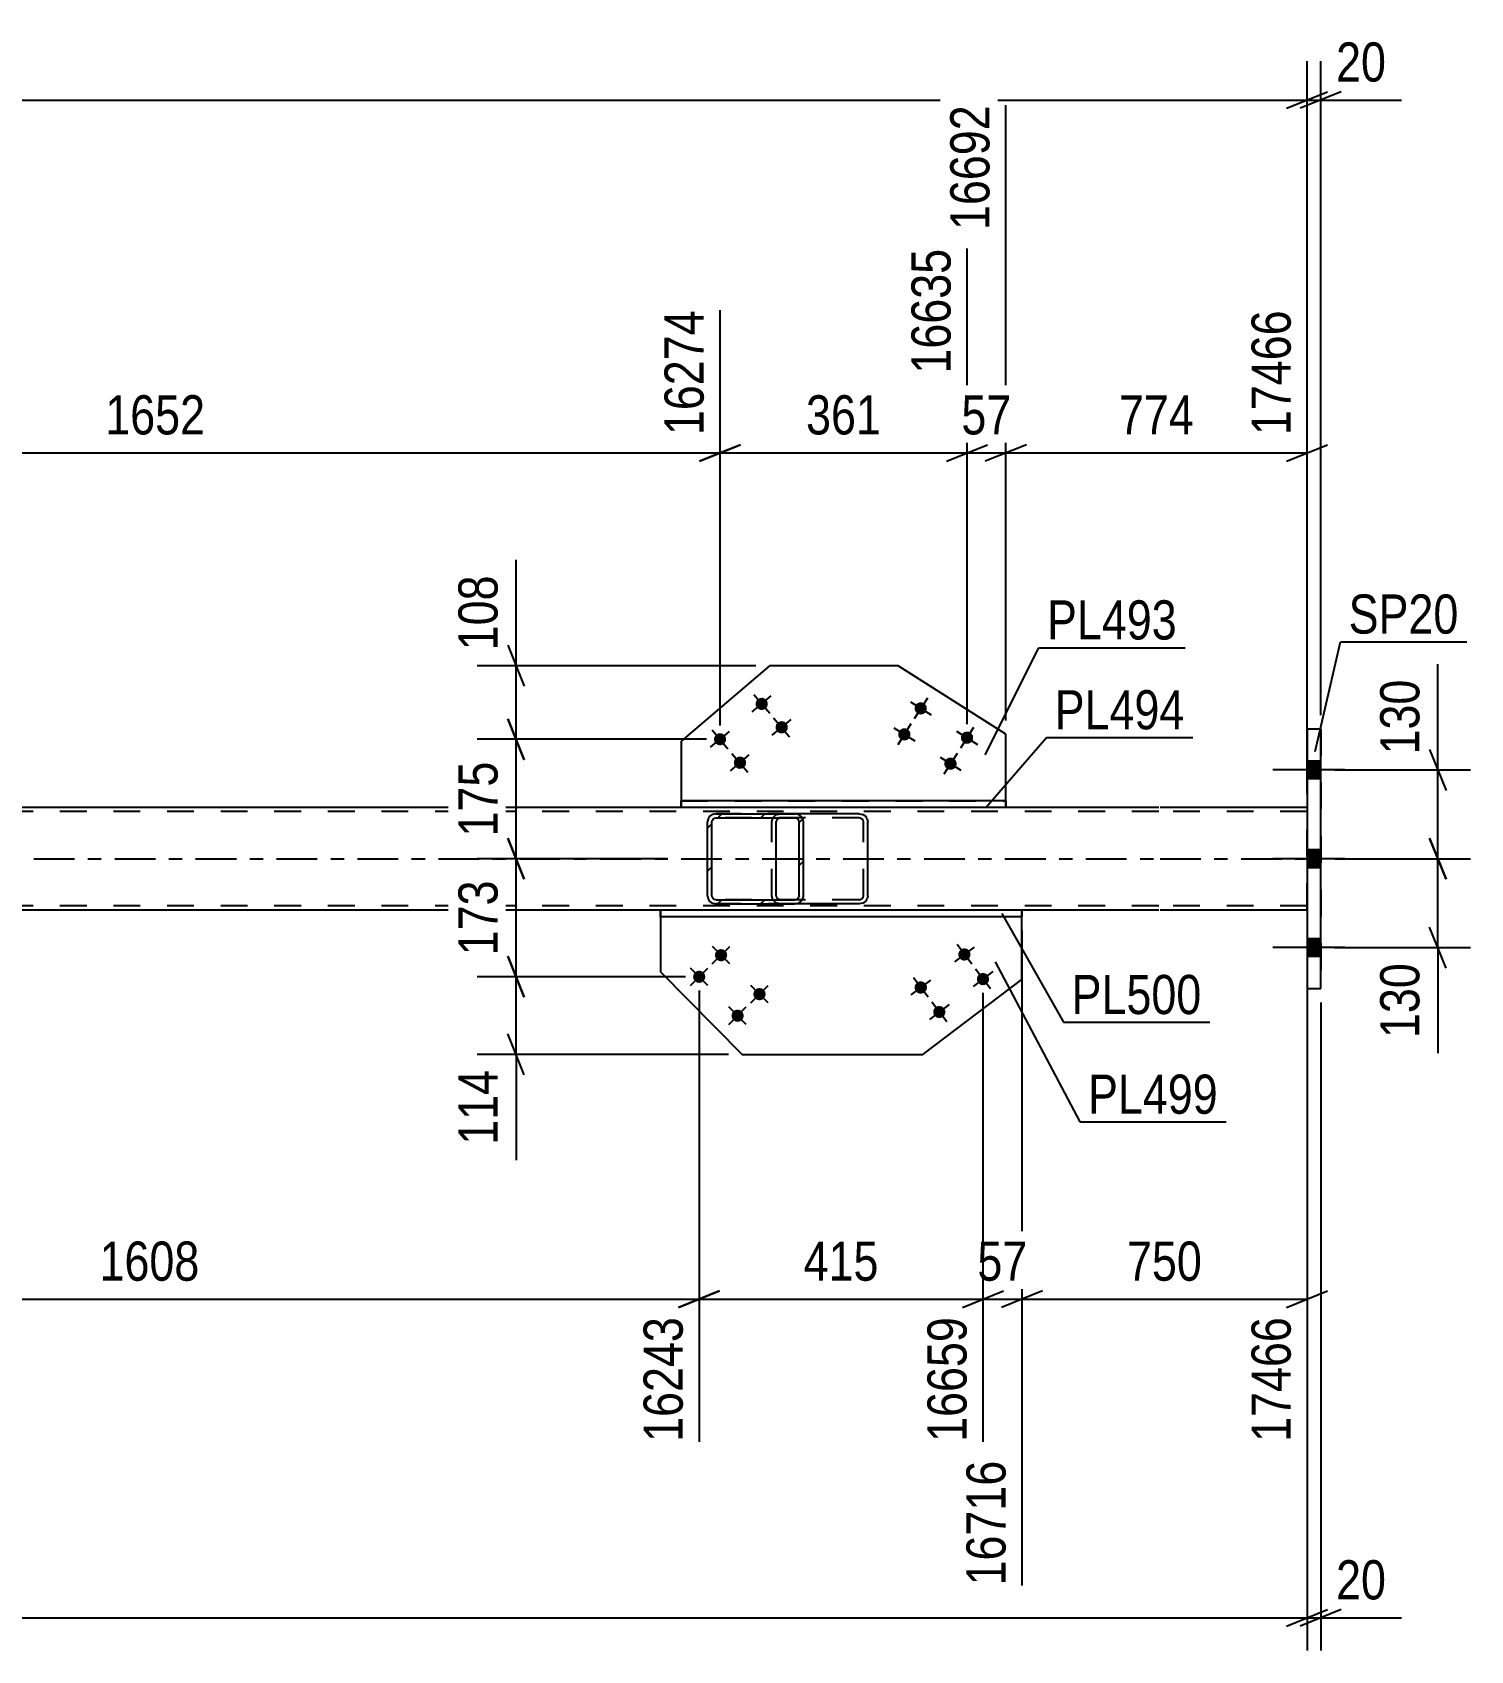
# Model space of a CAD drawing. Header units: millimetres. Extents: x 0 to 1189, y 0 to 841.
# Drawn here: x 925.1 to 1030.2, y 290.3 to 408.6 of the extents above; entities that cross this region are included whole.
import ezdxf

# ---------------------------------------------------------------- set-up
doc = ezdxf.new("R2010")
doc.units = ezdxf.units.MM
doc.linetypes.add('DXK_LINE_DOT2', pattern=[3.9198, 1.9599, -1.9599])
doc.linetypes.add('DXK_LINE_DOT3', pattern=[5.9187, 2.979, -0.9799, 0.9799, -0.9799])
doc.styles.add('Arial Narrow', font='ARIALN.TTF', dxfattribs={"height": 0.2})

# ---------------------------------------------------------------- blocks, each defined once
blk = doc.blocks.new('Part-570385304-6988 - 6842')
at = {"linetype": 'Continuous'}
h = blk.add_hatch(dxfattribs=at)
h.set_pattern_fill('', scale=0.7, style=0, pattern_type=0)
h.set_pattern_definition([(45, (981.4014, 351.1297), (-1.57154, 1.57154), [])])
h.paths.add_polyline_path([(981.45, 350.9), (981.4, 351.13), (981.26, 351.32), (981.06, 351.45), (980.81, 351.5), (975.06, 351.5), (974.82, 351.45), (974.61, 351.32), (974.48, 351.13), (974.43, 350.9), (974.43, 345.5), (974.48, 345.27), (974.61, 345.08), (974.82, 344.95), (975.06, 344.9), (980.81, 344.9), (981.06, 344.95), (981.26, 345.08), (981.4, 345.27), (981.45, 345.5)])
h.paths.add_polyline_path([(981.11, 345.39), (981.04, 345.29), (980.93, 345.22), (980.81, 345.2), (975.06, 345.2), (974.94, 345.22), (974.84, 345.29), (974.77, 345.39), (974.75, 345.5), (974.75, 350.9), (974.77, 351.01), (974.84, 351.11), (974.94, 351.18), (975.06, 351.2), (980.81, 351.2), (980.93, 351.18), (981.04, 351.11), (981.11, 351.01), (981.13, 350.9), (981.13, 345.5)])
at = {"color": 2, "linetype": 'Continuous'}
for p, q in [((974.48, 351.13), (974.43, 350.9)), ((974.43, 345.5), (974.43, 350.9)), ((974.75, 350.9), (974.77, 351.01)), ((974.75, 345.5), (974.75, 350.9)), ((974.77, 351.01), (974.84, 351.11)), ((975.06, 351.5), (974.82, 351.45)), ((974.84, 351.11), (974.94, 351.18)), ((974.94, 351.18), (975.06, 351.2)), ((975.06, 351.5), (980.81, 351.5)), ((975.06, 351.2), (980.81, 351.2)), ((979.48, 351.01), (979.46, 350.9)), ((979.46, 345.5), (979.46, 350.9)), ((979.55, 351.11), (979.48, 351.01)), ((979.65, 351.18), (979.55, 351.11)), ((979.78, 351.2), (979.65, 351.18)), ((985.52, 351.5), (980.81, 351.5)), ((981.06, 351.45), (980.81, 351.5)), ((980.81, 351.2), (980.93, 351.18)), ((980.93, 351.18), (981.04, 351.11)), ((981.04, 351.11), (981.11, 351.01)), ((981.11, 351.01), (981.13, 350.9)), ((981.13, 345.5), (981.13, 350.9)), ((981.45, 350.9), (981.4, 351.13)), ((981.45, 345.5), (981.45, 350.9)), ((985.52, 351.5), (985.77, 351.45)), ((986.11, 351.13), (986.16, 350.9)), ((986.16, 345.5), (986.16, 350.9)), ((974.43, 345.5), (974.48, 345.27)), ((974.77, 345.39), (974.75, 345.5)), ((974.84, 345.29), (974.77, 345.39)), ((974.82, 344.95), (975.06, 344.9)), ((974.94, 345.22), (974.84, 345.29)), ((975.06, 345.2), (974.94, 345.22)), ((975.06, 345.2), (980.81, 345.2)), ((975.06, 344.9), (980.81, 344.9)), ((979.46, 345.5), (979.48, 345.39)), ((979.48, 345.39), (979.55, 345.29)), ((979.55, 345.29), (979.65, 345.22)), ((979.65, 345.22), (979.78, 345.2)), ((980.93, 345.22), (980.81, 345.2)), ((980.81, 344.9), (981.06, 344.95)), ((985.52, 344.9), (980.81, 344.9)), ((981.04, 345.29), (980.93, 345.22)), ((981.11, 345.39), (981.04, 345.29)), ((981.13, 345.5), (981.11, 345.39)), ((981.4, 345.27), (981.45, 345.5)), ((985.77, 344.95), (985.52, 344.9)), ((986.16, 345.5), (986.11, 345.27))]:
    blk.add_line(p, q, dxfattribs=at)
at = {"color": 7, "linetype": 'DXK_LINE_DOT2'}
for p, q in [((980.81, 351.5), (975.06, 351.5)), ((985.52, 351.2), (975.06, 351.2)), ((979.14, 350.9), (979.19, 351.13)), ((979.14, 345.5), (979.14, 350.9)), ((979.53, 351.45), (979.78, 351.5)), ((985.65, 351.18), (985.52, 351.2)), ((985.75, 351.11), (985.65, 351.18)), ((985.82, 351.01), (985.75, 351.11)), ((985.84, 350.9), (985.82, 351.01)), ((985.84, 345.5), (985.84, 350.9)), ((985.52, 345.2), (975.06, 345.2)), ((980.81, 344.9), (975.06, 344.9)), ((979.19, 345.27), (979.14, 345.5)), ((979.78, 344.9), (979.53, 344.95)), ((985.52, 345.2), (985.65, 345.22)), ((985.65, 345.22), (985.75, 345.29)), ((985.75, 345.29), (985.82, 345.39)), ((985.82, 345.39), (985.84, 345.5))]:
    blk.add_line(p, q, dxfattribs=at)
at = {"color": 2, "linetype": 'Continuous'}
for centre, start, end in [((975.04, 350.87), 110.7583, 155.68), ((980.84, 350.87), 24.32, 69.2417), ((985.55, 350.87), 24.32, 69.2417), ((975.04, 345.53), 204.32, 249.2417), ((980.84, 345.53), 290.7583, 335.68), ((985.55, 345.53), 290.7583, 335.68)]:
    blk.add_arc(centre, 0.621, start, end, dxfattribs=at)
at = {"color": 7, "linetype": 'DXK_LINE_DOT2'}
for centre, start, end in [((979.75, 350.87), 110.7583, 155.68), ((979.75, 345.53), 204.32, 249.2417)]:
    blk.add_arc(centre, 0.621, start, end, dxfattribs=at)
blk = doc.blocks.new('Part-570385304-6853 - 6842')
at = {"color": 2, "linetype": 'Continuous'}
for p, q in [((978.97, 362.32), (972.5, 356.81)), ((988.38, 362.32), (978.97, 362.32)), ((996.25, 357.32), (988.38, 362.32)), ((972.5, 356.81), (972.5, 352.45)), ((996.25, 352.45), (996.25, 357.32))]:
    blk.add_line(p, q, dxfattribs=at)
at = {"color": 7, "linetype": 'DXK_LINE_DOT2'}
blk.add_line((972.5, 352.45), (996.25, 352.45), dxfattribs=at)
blk = doc.blocks.new('Bolt-570385304-6846 - 6842')
at = {"linetype": 'Continuous'}
for points in [[(1019.28, 354.05), (1019.28, 355.35), (1018.28, 355.35), (1018.28, 354.05)], [(1019.28, 354.05), (1019.28, 355.35), (1018.28, 355.35), (1018.28, 354.05)], [(1019.28, 354.05), (1019.28, 355.35), (1018.28, 355.35), (1018.28, 354.05)], [(1019.28, 347.55), (1019.28, 348.85), (1018.28, 348.85), (1018.28, 347.55)], [(1019.28, 347.55), (1019.28, 348.85), (1018.28, 348.85), (1018.28, 347.55)], [(1019.28, 341.05), (1019.28, 342.35), (1018.28, 342.35), (1018.28, 341.05)], [(1019.28, 341.05), (1019.28, 342.35), (1018.28, 342.35), (1018.28, 341.05)], [(1019.28, 341.05), (1019.28, 342.35), (1018.28, 342.35), (1018.28, 341.05)]]:
    blk.add_hatch(color=1, dxfattribs=at).paths.add_polyline_path(points)
at = {"color": 1, "linetype": 'Continuous'}
for p, q in [((1019.28, 355.35), (1018.28, 355.35)), ((1019.28, 355.35), (1018.28, 355.35)), ((1019.28, 355.35), (1018.28, 355.35)), ((1021.03, 354.7), (1015.78, 354.7)), ((1021.03, 354.7), (1015.78, 354.7)), ((1021.03, 354.7), (1015.78, 354.7)), ((1019.28, 354.05), (1018.28, 354.05)), ((1019.28, 354.05), (1018.28, 354.05)), ((1019.28, 354.05), (1018.28, 354.05)), ((1021.03, 348.2), (1015.78, 348.2)), ((1021.03, 348.2), (1015.78, 348.2)), ((1019.28, 348.85), (1018.28, 348.85)), ((1019.28, 348.85), (1018.28, 348.85)), ((1019.28, 347.55), (1018.28, 347.55)), ((1019.28, 347.55), (1018.28, 347.55)), ((1019.28, 342.35), (1018.28, 342.35)), ((1019.28, 342.35), (1018.28, 342.35)), ((1019.28, 342.35), (1018.28, 342.35)), ((1021.03, 341.7), (1015.78, 341.7)), ((1021.03, 341.7), (1015.78, 341.7)), ((1021.03, 341.7), (1015.78, 341.7)), ((1019.28, 341.05), (1018.28, 341.05)), ((1019.28, 341.05), (1018.28, 341.05)), ((1019.28, 341.05), (1018.28, 341.05))]:
    blk.add_line(p, q, dxfattribs=at)
blk = doc.blocks.new('Part-570385304-7007 - 6842')
at = {"color": 7, "linetype": 'DXK_LINE_DOT2'}
for p, q in [((1007.43, 351.65), (161.65, 351.65)), ((996.25, 351.95), (972.5, 351.95)), ((1018.28, 351.65), (1007.53, 351.65)), ((1018.28, 344.45), (1018.28, 351.95)), ((1018.28, 351.95), (1018.28, 351.95)), ((1018.28, 351.95), (1018.28, 344.45)), ((1018.28, 351.95), (1018.28, 351.95)), ((1018.28, 351.65), (1018.28, 351.65)), ((1007.43, 344.75), (161.65, 344.75)), ((997.43, 344.45), (971, 344.45)), ((1018.28, 344.75), (1007.53, 344.75)), ((1018.28, 344.75), (1018.28, 344.75)), ((1018.28, 344.45), (1018.28, 344.45)), ((1018.28, 344.45), (1018.28, 344.45))]:
    blk.add_line(p, q, dxfattribs=at)
at = {"color": 2, "linetype": 'Continuous'}
for p, q in [((972.5, 351.95), (892.75, 351.95)), ((1007.43, 351.95), (996.25, 351.95)), ((1018.28, 351.95), (1007.53, 351.95)), ((971, 344.45), (893.42, 344.45)), ((1007.43, 344.45), (997.43, 344.45)), ((1018.28, 344.45), (1007.53, 344.45))]:
    blk.add_line(p, q, dxfattribs=at)
at = {"color": 7, "linetype": 'DXK_LINE_DOT3'}
for p, q in [((161.65, 348.2), (1007.43, 348.2)), ((1007.53, 348.2), (1018.28, 348.2))]:
    blk.add_line(p, q, dxfattribs=at)
blk = doc.blocks.new('Part-570385304-7012 - 6842')
at = {"color": 2, "linetype": 'Continuous'}
for p, q in [((1018.28, 357.7), (1018.28, 357.7)), ((1018.28, 357.7), (1019.28, 357.7)), ((1018.28, 357.7), (1018.28, 338.7)), ((1019.28, 338.7), (1019.28, 357.7)), ((1018.28, 338.7), (1018.28, 338.7)), ((1018.28, 338.7), (1019.28, 338.7))]:
    blk.add_line(p, q, dxfattribs=at)
at = {"color": 7, "linetype": 'DXK_LINE_DOT2'}
for p, q in [((1018.28, 357.7), (1018.28, 338.7)), ((1019.28, 357.7), (1019.28, 357.7)), ((1019.28, 357.7), (1019.28, 338.7)), ((1019.28, 338.7), (1019.28, 338.7))]:
    blk.add_line(p, q, dxfattribs=at)
blk = doc.blocks.new('Part-570385304-6893 - 6842')
at = {"color": 2, "linetype": 'Continuous'}
for p, q in [((971, 343.95), (971, 339.94)), ((997.43, 339.36), (997.43, 343.95)), ((971, 339.94), (976.97, 333.89)), ((990.19, 333.89), (997.43, 339.36)), ((976.97, 333.89), (990.19, 333.89))]:
    blk.add_line(p, q, dxfattribs=at)
at = {"color": 7, "linetype": 'DXK_LINE_DOT2'}
blk.add_line((997.43, 343.95), (971, 343.95), dxfattribs=at)
blk = doc.blocks.new('Part-570385304-7065 - 6842')
at = {"color": 2, "linetype": 'Continuous'}
for p, q in [((997.43, 344.45), (971, 344.45)), ((971, 344.45), (971, 344.45)), ((971, 343.95), (971, 344.45)), ((997.43, 344.45), (997.43, 344.45)), ((997.43, 344.45), (997.43, 343.95)), ((997.43, 343.95), (971, 343.95)), ((971, 343.95), (971, 343.95)), ((997.43, 343.95), (997.43, 343.95))]:
    blk.add_line(p, q, dxfattribs=at)
at = {"color": 7, "linetype": 'DXK_LINE_DOT2'}
for p, q in [((997.43, 344.45), (971, 344.45)), ((971, 344.45), (971, 343.95)), ((997.43, 343.95), (997.43, 344.45)), ((997.43, 343.95), (971, 343.95))]:
    blk.add_line(p, q, dxfattribs=at)
blk = doc.blocks.new('Bolt-570385304-7189 - 6842')
at = {"linetype": 'Continuous'}
for points in [[(990.41, 358.96, -1), (989.65, 359.44, -1)], [(989.21, 357.06, -1), (988.45, 357.54, -1)], [(993.79, 356.81, -1), (993.03, 357.3, -1)], [(992.58, 354.91, -1), (991.82, 355.4, -1)]]:
    blk.add_hatch(color=1, dxfattribs=at).paths.add_polyline_path(points)
at = {"color": 1, "linetype": 'Continuous'}
for p, q in [((990.52, 359.96), (989.55, 358.44)), ((989.27, 359.68), (990.79, 358.72)), ((988.07, 357.78), (989.59, 356.82)), ((989.31, 358.06), (988.34, 356.54)), ((992.65, 357.54), (994.17, 356.57)), ((993.89, 357.81), (992.93, 356.29)), ((991.44, 355.64), (992.96, 354.67)), ((992.69, 355.91), (991.72, 354.39))]:
    blk.add_line(p, q, dxfattribs=at)
blk = doc.blocks.new('Part-570385304-7100 - 6842')
at = {"color": 2, "linetype": 'Continuous'}
for p, q in [((972.5, 351.95), (972.5, 352.45)), ((972.5, 352.45), (972.5, 352.45)), ((996.25, 352.45), (972.5, 352.45)), ((972.5, 351.95), (972.5, 351.95)), ((996.25, 351.95), (972.5, 351.95)), ((996.25, 352.45), (996.25, 351.95))]:
    blk.add_line(p, q, dxfattribs=at)
at = {"color": 7, "linetype": 'DXK_LINE_DOT2'}
for p, q in [((972.5, 352.45), (972.5, 351.95)), ((996.25, 352.45), (996.25, 352.45)), ((996.25, 351.95), (996.25, 352.45)), ((996.25, 351.95), (996.25, 351.95))]:
    blk.add_line(p, q, dxfattribs=at)
blk = doc.blocks.new('Bolt-570385304-7188 - 6842')
at = {"linetype": 'Continuous'}
for points in [[(978.74, 359.82, -1), (978.05, 359.24, -1)], [(980.2, 358.11, -1), (979.51, 357.53, -1)], [(975.69, 357.23, -1), (975.01, 356.65, -1)], [(977.15, 355.52, -1), (976.47, 354.93, -1)]]:
    blk.add_hatch(color=1, dxfattribs=at).paths.add_polyline_path(points)
at = {"color": 1, "linetype": 'Continuous'}
for p, q in [((977.71, 358.95), (979.08, 360.12)), ((977.81, 360.22), (978.98, 358.85)), ((974.66, 356.36), (976.03, 357.52)), ((974.77, 357.63), (975.93, 356.25)), ((979.17, 357.24), (980.54, 358.4)), ((979.27, 358.5), (980.44, 357.13)), ((976.12, 354.64), (977.49, 355.81)), ((976.22, 355.91), (977.39, 354.54))]:
    blk.add_line(p, q, dxfattribs=at)
blk = doc.blocks.new('Bolt-570385304-7207 - 6842')
at = {"linetype": 'Continuous'}
for points in [[(992.86, 340.93, -1), (993.58, 341.47, -1)], [(994.22, 339.13, -1), (994.94, 339.67, -1)], [(989.67, 338.51, -1), (990.39, 339.06, -1)], [(991.03, 336.72, -1), (991.74, 337.26, -1)]]:
    blk.add_hatch(color=1, dxfattribs=at).paths.add_polyline_path(points)
at = {"color": 1, "linetype": 'Continuous'}
for p, q in [((993.94, 341.74), (992.5, 340.66)), ((993.76, 340.48), (992.68, 341.92)), ((995.29, 339.95), (993.86, 338.86)), ((995.12, 338.69), (994.03, 340.12)), ((990.75, 339.33), (989.31, 338.24)), ((990.57, 338.07), (989.49, 339.5)), ((992.1, 337.53), (990.67, 336.45)), ((991.93, 336.27), (990.84, 337.71))]:
    blk.add_line(p, q, dxfattribs=at)
blk = doc.blocks.new('Bolt-570385304-7208 - 6842')
at = {"linetype": 'Continuous'}
for points in [[(975.11, 341.47, -1), (975.74, 340.83, -1)], [(973.51, 339.89, -1), (974.14, 339.25, -1)], [(977.92, 338.62, -1), (978.55, 337.98, -1)], [(976.32, 337.04, -1), (976.95, 336.4, -1)]]:
    blk.add_hatch(color=1, dxfattribs=at).paths.add_polyline_path(points)
at = {"color": 1, "linetype": 'Continuous'}
for p, q in [((974.78, 340.52), (976.07, 341.78)), ((976.06, 340.51), (974.79, 341.79)), ((973.18, 338.94), (974.46, 340.2)), ((974.46, 338.93), (973.19, 340.21)), ((977.59, 337.67), (978.87, 338.94)), ((978.87, 337.66), (977.6, 338.94)), ((975.99, 336.09), (977.27, 337.36)), ((977.26, 336.08), (976, 337.36))]:
    blk.add_line(p, q, dxfattribs=at)
blk = doc.blocks.new('StraightDimension-570385304-17358 - 6842')
at = {"color": 7, "linetype": 'Continuous'}
for p, q in [((993.41, 358.05), (993.41, 392.83)), ((975.35, 357.94), (975.35, 388.33)), ((976.85, 378.49), (973.85, 377.29)), ((975.35, 377.89), (993.41, 377.89)), ((991.91, 377.29), (994.91, 378.49))]:
    blk.add_line(p, q, dxfattribs=at)
at = {"color": 0, "linetype": 'Continuous'}
blk.add_wipeout([(992.81, 393.43), (988.61, 393.43), (988.61, 383.09), (992.81, 383.09)], dxfattribs=at)
at = {"color": 0}
blk.add_wipeout([(987.72, 378.64), (987.72, 382.84), (981.04, 382.84), (981.04, 378.64)], dxfattribs=at)
at = {"color": 3, "linetype": 'Continuous', "style": 'Arial Narrow'}
blk.add_text('16635', height=2.863, rotation=90.0002, dxfattribs=at).set_placement((992.21, 383.69))
at = {"color": 3, "style": 'Arial Narrow'}
blk.add_text('361', height=2.863, dxfattribs=at).set_placement((981.64, 379.24))
blk = doc.blocks.new('StraightDimension-570385304-17359 - 6842')
at = {"color": 7, "linetype": 'Continuous'}
for p, q in [((892.75, 358.8), (892.75, 403.33)), ((975.35, 357.94), (975.35, 388.33)), ((894.25, 378.49), (891.25, 377.29)), ((892.75, 377.89), (975.35, 377.89)), ((973.85, 377.29), (976.85, 378.49))]:
    blk.add_line(p, q, dxfattribs=at)
at = {"color": 0}
blk.add_wipeout([(938.31, 378.64), (938.31, 382.84), (929.79, 382.84), (929.79, 378.64)], dxfattribs=at)
at = {"color": 3, "style": 'Arial Narrow'}
blk.add_text('1652', height=2.863, dxfattribs=at).set_placement((930.39, 379.24))
at = {"color": 0, "linetype": 'Continuous'}
blk.add_wipeout([(974.75, 388.93), (970.55, 388.93), (970.55, 378.59), (974.75, 378.59)], dxfattribs=at)
at = {"color": 3, "linetype": 'Continuous', "style": 'Arial Narrow'}
blk.add_text('16274', height=2.863, rotation=90.0002, dxfattribs=at).set_placement((974.15, 379.19))
blk = doc.blocks.new('StraightDimension-570385304-7764 - 6842')
at = {"color": 7, "linetype": 'Continuous'}
for p, q in [((1027.24, 349.7), (1028.44, 346.7)), ((1020.28, 348.2), (1030.24, 348.2)), ((1027.84, 341.7), (1027.84, 348.2)), ((1028.44, 340.2), (1027.24, 343.2)), ((1020.28, 341.7), (1030.24, 341.7)), ((1027.84, 341.7), (1027.84, 333.97)), ((1027.84, 341.7), (1027.84, 333.97))]:
    blk.add_line(p, q, dxfattribs=at)
at = {"color": 0}
blk.add_wipeout([(1027.09, 341.18), (1022.89, 341.18), (1022.89, 334.49), (1027.09, 334.49)], dxfattribs=at)
at = {"color": 3, "style": 'Arial Narrow'}
blk.add_text('130', height=2.863, rotation=90.0002, dxfattribs=at).set_placement((1026.49, 335.09))
blk = doc.blocks.new('StraightDimension-570385304-39162 - 6842')
at = {"color": 7, "linetype": 'Continuous'}
for p, q in [((959.83, 341.07), (961.03, 338.07)), ((972.82, 339.57), (957.58, 339.57)), ((960.43, 333.89), (960.43, 339.57)), ((961.03, 332.39), (959.83, 335.39)), ((975.97, 333.89), (957.58, 333.89)), ((960.43, 333.89), (960.43, 326.16)), ((960.43, 333.89), (960.43, 326.16))]:
    blk.add_line(p, q, dxfattribs=at)
at = {"color": 0}
blk.add_wipeout([(959.68, 333.37), (955.48, 333.37), (955.48, 326.68), (959.68, 326.68)], dxfattribs=at)
at = {"color": 3, "style": 'Arial Narrow'}
blk.add_text('114', height=2.863, rotation=90.0002, dxfattribs=at).set_placement((959.08, 327.28))
blk = doc.blocks.new('StraightDimension-570385304-7302 - 6842')
at = {"color": 7, "linetype": 'Continuous'}
for p, q in [((1018.28, 337.7), (1018.28, 290.28)), ((161.65, 292.68), (1018.28, 292.68)), ((1016.78, 292.08), (1019.78, 293.28))]:
    blk.add_line(p, q, dxfattribs=at)
blk = doc.blocks.new('StraightDimension-570385304-7312 - 6842')
at = {"color": 7, "linetype": 'Continuous'}
for p, q in [((1018.28, 337.7), (1018.28, 290.28)), ((1019.28, 337.7), (1019.28, 290.28)), ((1016.78, 292.08), (1019.78, 293.28)), ((1020.78, 293.28), (1017.78, 292.08)), ((1018.28, 292.68), (1019.28, 292.68)), ((1019.28, 292.68), (1025.18, 292.68)), ((1019.28, 292.68), (1025.18, 292.68))]:
    blk.add_line(p, q, dxfattribs=at)
at = {"color": 0}
blk.add_wipeout([(1024.66, 293.43), (1024.66, 297.63), (1019.8, 297.63), (1019.8, 293.43)], dxfattribs=at)
at = {"color": 3, "style": 'Arial Narrow'}
blk.add_text('20', height=2.863, dxfattribs=at).set_placement((1020.4, 294.03))
blk = doc.blocks.new('StraightDimension-570385304-7323 - 6842')
at = {"color": 7, "linetype": 'Continuous'}
for p, q in [((1018.28, 358.7), (1018.28, 406.55)), ((1019.28, 358.7), (1019.28, 406.55)), ((1016.78, 403.1), (1019.78, 404.3)), ((1020.78, 404.3), (1017.78, 403.1)), ((1018.28, 403.7), (1019.28, 403.7)), ((1019.28, 403.7), (1025.18, 403.7)), ((1019.28, 403.7), (1025.18, 403.7))]:
    blk.add_line(p, q, dxfattribs=at)
at = {"color": 0}
blk.add_wipeout([(1024.66, 404.45), (1024.66, 408.65), (1019.8, 408.65), (1019.8, 404.45)], dxfattribs=at)
at = {"color": 3, "style": 'Arial Narrow'}
blk.add_text('20', height=2.863, dxfattribs=at).set_placement((1020.4, 405.05))
blk = doc.blocks.new('StraightDimension-570385304-7333 - 6842')
at = {"color": 7, "linetype": 'Continuous'}
for p, q in [((1018.28, 358.7), (1018.28, 406.55)), ((161.65, 403.7), (1018.28, 403.7)), ((1016.78, 403.1), (1019.78, 404.3))]:
    blk.add_line(p, q, dxfattribs=at)
blk = doc.blocks.new('StraightDimension-570385304-7777 - 6842')
at = {"color": 7, "linetype": 'Continuous'}
for p, q in [((1027.84, 354.7), (1027.84, 362.43)), ((1027.84, 354.7), (1027.84, 362.43)), ((1027.24, 356.2), (1028.44, 353.2)), ((1020.28, 354.7), (1030.24, 354.7)), ((1027.84, 348.2), (1027.84, 354.7)), ((1028.44, 346.7), (1027.24, 349.7)), ((1020.28, 348.2), (1030.24, 348.2))]:
    blk.add_line(p, q, dxfattribs=at)
at = {"color": 0}
blk.add_wipeout([(1027.09, 361.91), (1022.89, 361.91), (1022.89, 355.23), (1027.09, 355.23)], dxfattribs=at)
at = {"color": 3, "style": 'Arial Narrow'}
blk.add_text('130', height=2.863, rotation=90.0002, dxfattribs=at).set_placement((1026.49, 355.83))
blk = doc.blocks.new('StraightDimension-570385304-16977 - 6842')
at = {"color": 7, "linetype": 'Continuous'}
for p, q in [((1018.28, 343.45), (1018.28, 305.55)), ((997.43, 342.95), (997.43, 295.05)), ((998.93, 316.59), (995.93, 315.39)), ((1016.78, 315.39), (1019.78, 316.59)), ((997.43, 315.99), (1018.28, 315.99))]:
    blk.add_line(p, q, dxfattribs=at)
at = {"color": 0}
blk.add_wipeout([(1011.19, 316.74), (1011.19, 320.94), (1004.51, 320.94), (1004.51, 316.74)], dxfattribs=at)
at = {"color": 3, "style": 'Arial Narrow'}
blk.add_text('750', height=2.863, dxfattribs=at).set_placement((1005.11, 317.34))
at = {"color": 0, "linetype": 'Continuous'}
blk.add_wipeout([(1017.68, 315.29), (1013.48, 315.29), (1013.48, 304.95), (1017.68, 304.95)], dxfattribs=at)
at = {"color": 3, "linetype": 'Continuous', "style": 'Arial Narrow'}
blk.add_text('17466', height=2.863, rotation=90.0002, dxfattribs=at).set_placement((1017.08, 305.55))
blk = doc.blocks.new('StraightDimension-570385304-16978 - 6842')
at = {"color": 7, "linetype": 'Continuous'}
for p, q in [((997.43, 342.95), (997.43, 295.05)), ((994.58, 338.4), (994.58, 305.55)), ((993.08, 315.39), (996.08, 316.59)), ((998.93, 316.59), (995.93, 315.39)), ((994.58, 315.99), (997.43, 315.99))]:
    blk.add_line(p, q, dxfattribs=at)
at = {"color": 0, "linetype": 'Continuous'}
blk.add_wipeout([(996.83, 304.79), (992.63, 304.79), (992.63, 294.45), (996.83, 294.45)], dxfattribs=at)
at = {"color": 3, "linetype": 'Continuous', "style": 'Arial Narrow'}
blk.add_text('16716', height=2.863, rotation=90.0002, dxfattribs=at).set_placement((996.23, 295.05))
at = {"color": 0}
blk.add_wipeout([(998.43, 316.74), (998.43, 320.94), (993.57, 320.94), (993.57, 316.74)], dxfattribs=at)
at = {"color": 3, "style": 'Arial Narrow'}
blk.add_text('57', height=2.863, dxfattribs=at).set_placement((994.17, 317.34))
blk = doc.blocks.new('StraightDimension-570385304-16979 - 6842')
at = {"color": 7, "linetype": 'Continuous'}
for p, q in [((973.82, 338.57), (973.82, 305.55)), ((994.58, 338.4), (994.58, 305.55)), ((975.32, 316.59), (972.32, 315.39)), ((993.08, 315.39), (996.08, 316.59)), ((973.82, 315.99), (994.58, 315.99))]:
    blk.add_line(p, q, dxfattribs=at)
at = {"color": 0}
blk.add_wipeout([(987.54, 316.74), (987.54, 320.94), (980.86, 320.94), (980.86, 316.74)], dxfattribs=at)
at = {"color": 3, "style": 'Arial Narrow'}
blk.add_text('415', height=2.863, dxfattribs=at).set_placement((981.46, 317.34))
at = {"color": 0, "linetype": 'Continuous'}
blk.add_wipeout([(993.98, 315.29), (989.78, 315.29), (989.78, 304.95), (993.98, 304.95)], dxfattribs=at)
at = {"color": 3, "linetype": 'Continuous', "style": 'Arial Narrow'}
blk.add_text('16659', height=2.863, rotation=90.0002, dxfattribs=at).set_placement((993.38, 305.55))
blk = doc.blocks.new('StraightDimension-570385304-16980 - 6842')
at = {"color": 7, "linetype": 'Continuous'}
for p, q in [((893.42, 342.95), (893.42, 295.05)), ((973.82, 338.57), (973.82, 305.55)), ((894.92, 316.59), (891.92, 315.39)), ((972.32, 315.39), (975.32, 316.59)), ((893.42, 315.99), (973.82, 315.99))]:
    blk.add_line(p, q, dxfattribs=at)
at = {"color": 0}
blk.add_wipeout([(937.88, 316.74), (937.88, 320.94), (929.37, 320.94), (929.37, 316.74)], dxfattribs=at)
at = {"color": 3, "style": 'Arial Narrow'}
blk.add_text('1608', height=2.863, dxfattribs=at).set_placement((929.97, 317.34))
at = {"color": 0, "linetype": 'Continuous'}
blk.add_wipeout([(973.22, 315.29), (969.02, 315.29), (969.02, 304.95), (973.22, 304.95)], dxfattribs=at)
at = {"color": 3, "linetype": 'Continuous', "style": 'Arial Narrow'}
blk.add_text('16243', height=2.863, rotation=90.0002, dxfattribs=at).set_placement((972.62, 305.55))
blk = doc.blocks.new('StraightDimension-570385304-17356 - 6842')
at = {"color": 7, "linetype": 'Continuous'}
for p, q in [((996.25, 358.32), (996.25, 403.33)), ((1018.28, 352.95), (1018.28, 388.33)), ((997.75, 378.49), (994.75, 377.29)), ((996.25, 377.89), (1018.28, 377.89)), ((1016.78, 377.29), (1019.78, 378.49))]:
    blk.add_line(p, q, dxfattribs=at)
at = {"color": 0}
blk.add_wipeout([(1010.6, 378.64), (1010.6, 382.84), (1003.92, 382.84), (1003.92, 378.64)], dxfattribs=at)
at = {"color": 3, "style": 'Arial Narrow'}
blk.add_text('774', height=2.863, dxfattribs=at).set_placement((1004.52, 379.24))
at = {"color": 0, "linetype": 'Continuous'}
blk.add_wipeout([(1017.68, 388.93), (1013.48, 388.93), (1013.48, 378.59), (1017.68, 378.59)], dxfattribs=at)
at = {"color": 3, "linetype": 'Continuous', "style": 'Arial Narrow'}
blk.add_text('17466', height=2.863, rotation=90.0002, dxfattribs=at).set_placement((1017.08, 379.19))
blk = doc.blocks.new('StraightDimension-570385304-17357 - 6842')
at = {"color": 7, "linetype": 'Continuous'}
for p, q in [((996.25, 358.32), (996.25, 403.33)), ((993.41, 358.05), (993.41, 392.83)), ((991.91, 377.29), (994.91, 378.49)), ((993.41, 377.89), (996.25, 377.89)), ((997.75, 378.49), (994.75, 377.29))]:
    blk.add_line(p, q, dxfattribs=at)
at = {"color": 0, "linetype": 'Continuous'}
blk.add_wipeout([(995.65, 403.93), (991.45, 403.93), (991.45, 393.59), (995.65, 393.59)], dxfattribs=at)
at = {"color": 3, "linetype": 'Continuous', "style": 'Arial Narrow'}
blk.add_text('16692', height=2.863, rotation=90.0002, dxfattribs=at).set_placement((995.05, 394.19))
at = {"color": 0}
blk.add_wipeout([(997.26, 378.64), (997.26, 382.84), (992.4, 382.84), (992.4, 378.64)], dxfattribs=at)
at = {"color": 3, "style": 'Arial Narrow'}
blk.add_text('57', height=2.863, dxfattribs=at).set_placement((993, 379.24))
blk = doc.blocks.new('StraightDimension-570385304-39159 - 6842')
at = {"color": 7, "linetype": 'Continuous'}
for p, q in [((960.43, 362.32), (960.43, 370.06)), ((960.43, 362.32), (960.43, 370.06)), ((959.83, 363.82), (961.03, 360.82)), ((977.97, 362.32), (957.58, 362.32)), ((960.43, 356.94), (960.43, 362.32)), ((961.03, 355.44), (959.83, 358.44)), ((974.35, 356.94), (957.58, 356.94))]:
    blk.add_line(p, q, dxfattribs=at)
at = {"color": 0}
blk.add_wipeout([(959.68, 369.53), (955.48, 369.53), (955.48, 362.85), (959.68, 362.85)], dxfattribs=at)
at = {"color": 3, "style": 'Arial Narrow'}
blk.add_text('108', height=2.863, rotation=90.0002, dxfattribs=at).set_placement((959.08, 363.45))
blk = doc.blocks.new('StraightDimension-570385304-39160 - 6842')
at = {"color": 7, "linetype": 'Continuous'}
for p, q in [((959.83, 358.44), (961.03, 355.44)), ((974.35, 356.94), (957.58, 356.94)), ((960.43, 348.2), (960.43, 356.94)), ((961.03, 346.7), (959.83, 349.7)), ((971.5, 348.2), (957.58, 348.2))]:
    blk.add_line(p, q, dxfattribs=at)
at = {"color": 0}
blk.add_wipeout([(959.68, 355.91), (955.48, 355.91), (955.48, 349.23), (959.68, 349.23)], dxfattribs=at)
at = {"color": 3, "style": 'Arial Narrow'}
blk.add_text('175', height=2.863, rotation=90.0002, dxfattribs=at).set_placement((959.08, 349.83))
blk = doc.blocks.new('StraightDimension-570385304-39161 - 6842')
at = {"color": 7, "linetype": 'Continuous'}
for p, q in [((959.83, 349.7), (961.03, 346.7)), ((971.5, 348.2), (957.58, 348.2)), ((960.43, 339.57), (960.43, 348.2)), ((961.03, 338.07), (959.83, 341.07)), ((972.82, 339.57), (957.58, 339.57))]:
    blk.add_line(p, q, dxfattribs=at)
at = {"color": 0}
blk.add_wipeout([(959.68, 347.23), (955.48, 347.23), (955.48, 340.54), (959.68, 340.54)], dxfattribs=at)
at = {"color": 3, "style": 'Arial Narrow'}
blk.add_text('173', height=2.863, rotation=90.0002, dxfattribs=at).set_placement((959.08, 341.14))
blk = doc.blocks.new('Mark-570385304-6849 - 6842')
at = {"color": 30, "linetype": 'Continuous'}
for p, q in [((994.73, 355.8), (998.66, 363.64)), ((998.66, 363.64), (1009.37, 363.64))]:
    blk.add_line(p, q, dxfattribs=at)
at = {"color": 0}
blk.add_wipeout([(1008.77, 364.24), (1008.77, 367.24), (999.26, 367.24), (999.26, 364.24)], dxfattribs=at)
blk.add_wipeout([(1008.77, 364.24), (1008.77, 367.24), (999.26, 367.24), (999.26, 364.24)], dxfattribs=at)
at = {"color": 3, "style": 'Arial Narrow'}
blk.add_text('PL493', height=2.863, dxfattribs=at).set_placement((999.26, 364.24))
blk = doc.blocks.new('Mark-570385304-6889 - 6842')
at = {"color": 30, "linetype": 'Continuous'}
for p, q in [((995.46, 340.67), (1001.66, 328.95)), ((1001.66, 328.95), (1012.36, 328.95))]:
    blk.add_line(p, q, dxfattribs=at)
at = {"color": 0}
blk.add_wipeout([(1011.76, 329.55), (1011.76, 332.55), (1002.26, 332.55), (1002.26, 329.55)], dxfattribs=at)
blk.add_wipeout([(1011.76, 329.55), (1011.76, 332.55), (1002.26, 332.55), (1002.26, 329.55)], dxfattribs=at)
at = {"color": 3, "style": 'Arial Narrow'}
blk.add_text('PL499', height=2.863, dxfattribs=at).set_placement((1002.26, 329.55))
blk = doc.blocks.new('Mark-570385304-7008 - 6842')
at = {"color": 30, "linetype": 'Continuous'}
for p, q in [((1018.88, 356.05), (1020.72, 364.07)), ((1020.72, 364.07), (1029.96, 364.07))]:
    blk.add_line(p, q, dxfattribs=at)
at = {"color": 0}
blk.add_wipeout([(1029.36, 364.67), (1029.36, 367.67), (1021.32, 367.67), (1021.32, 364.67)], dxfattribs=at)
blk.add_wipeout([(1029.36, 364.67), (1029.36, 367.67), (1021.32, 367.67), (1021.32, 364.67)], dxfattribs=at)
at = {"color": 3, "style": 'Arial Narrow'}
blk.add_text('SP20', height=2.863, dxfattribs=at).set_placement((1021.32, 364.67))
blk = doc.blocks.new('Mark-570385304-7061 - 6842')
at = {"color": 30, "linetype": 'Continuous'}
for p, q in [((995.95, 344.2), (1000.46, 336.24)), ((1000.46, 336.24), (1011.17, 336.24))]:
    blk.add_line(p, q, dxfattribs=at)
at = {"color": 0}
blk.add_wipeout([(1010.57, 336.84), (1010.57, 339.84), (1001.06, 339.84), (1001.06, 336.84)], dxfattribs=at)
blk.add_wipeout([(1010.57, 336.84), (1010.57, 339.84), (1001.06, 339.84), (1001.06, 336.84)], dxfattribs=at)
at = {"color": 3, "style": 'Arial Narrow'}
blk.add_text('PL500', height=2.863, dxfattribs=at).set_placement((1001.06, 336.84))
blk = doc.blocks.new('Mark-570385304-7096 - 6842')
at = {"color": 30, "linetype": 'Continuous'}
for p, q in [((994.78, 351.95), (999.22, 357.07)), ((999.22, 357.07), (1009.92, 357.07))]:
    blk.add_line(p, q, dxfattribs=at)
at = {"color": 0}
blk.add_wipeout([(1009.32, 357.67), (1009.32, 360.67), (999.82, 360.67), (999.82, 357.67)], dxfattribs=at)
blk.add_wipeout([(1009.32, 357.67), (1009.32, 360.67), (999.82, 360.67), (999.82, 357.67)], dxfattribs=at)
at = {"color": 3, "style": 'Arial Narrow'}
blk.add_text('PL494', height=2.863, dxfattribs=at).set_placement((999.82, 357.67))

msp = doc.modelspace()

# ---------------------------------------------------------------- block references
for name in ['StraightDimension-570385304-7323 - 6842', 'Part-570385304-6853 - 6842', 'Bolt-570385304-7188 - 6842', 'Bolt-570385304-7189 - 6842', 'Part-570385304-7012 - 6842', 'Bolt-570385304-6846 - 6842', 'Part-570385304-7007 - 6842', 'Part-570385304-7100 - 6842', 'Part-570385304-6988 - 6842', 'Part-570385304-7065 - 6842', 'Part-570385304-6893 - 6842', 'Bolt-570385304-7208 - 6842', 'Bolt-570385304-7207 - 6842']:
    msp.add_blockref(name, (0, 0))

# ---------------------------------------------------------------- next in the draw order: block references
for name in ['StraightDimension-570385304-17358 - 6842', 'StraightDimension-570385304-7764 - 6842', 'StraightDimension-570385304-39162 - 6842']:
    msp.add_blockref(name, (0, 0))

# ---------------------------------------------------------------- next in the draw order: block references
for name in ['StraightDimension-570385304-17359 - 6842', 'StraightDimension-570385304-7302 - 6842']:
    msp.add_blockref(name, (0, 0))

# ---------------------------------------------------------------- next in the draw order: block references
for name in ['StraightDimension-570385304-7333 - 6842', 'StraightDimension-570385304-7312 - 6842']:
    msp.add_blockref(name, (0, 0))

# ---------------------------------------------------------------- next in the draw order: block references
for name in ['StraightDimension-570385304-39159 - 6842', 'StraightDimension-570385304-7777 - 6842', 'StraightDimension-570385304-16977 - 6842']:
    msp.add_blockref(name, (0, 0))

# ---------------------------------------------------------------- next in the draw order: block references
for name in ['StraightDimension-570385304-17356 - 6842', 'StraightDimension-570385304-39160 - 6842', 'StraightDimension-570385304-16978 - 6842']:
    msp.add_blockref(name, (0, 0))

# ---------------------------------------------------------------- next in the draw order: block references
for name in ['StraightDimension-570385304-17357 - 6842', 'Mark-570385304-7008 - 6842', 'StraightDimension-570385304-16979 - 6842']:
    msp.add_blockref(name, (0, 0))

# ---------------------------------------------------------------- next in the draw order: block references
for name in ['Mark-570385304-6849 - 6842', 'StraightDimension-570385304-16980 - 6842', 'Mark-570385304-6889 - 6842']:
    msp.add_blockref(name, (0, 0))

# ---------------------------------------------------------------- next in the draw order: block references
for name in ['Mark-570385304-7096 - 6842', 'StraightDimension-570385304-39161 - 6842', 'Mark-570385304-7061 - 6842']:
    msp.add_blockref(name, (0, 0))

doc.saveas('drawing.dxf')
